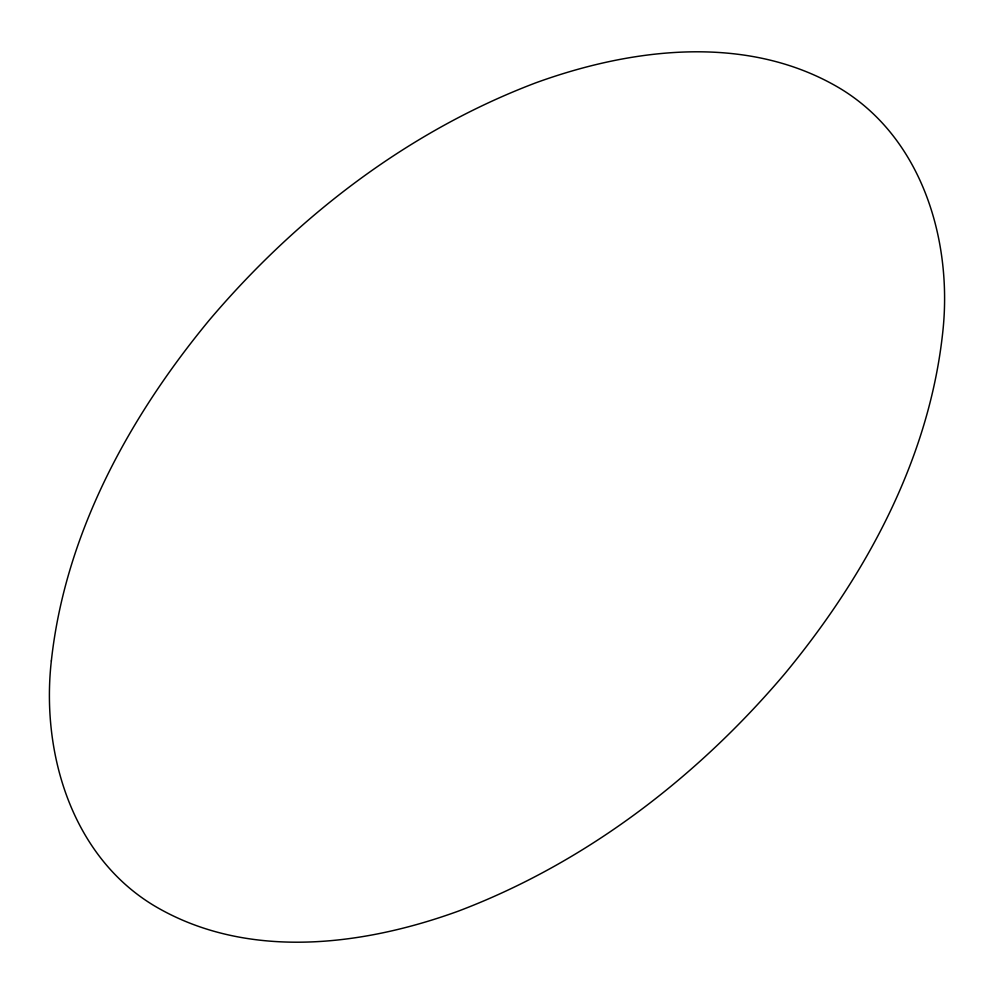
<?xml version="1.0" encoding="UTF-8"?>
<svg xmlns="http://www.w3.org/2000/svg" width="994" height="994" viewBox="0 0 994 994"><rect width="100%" height="100%" fill="white"/><g stroke="black" fill="none" stroke-linecap="round" stroke-linejoin="round"><path stroke-width="1.49" d="M51.34 660.911C41.015 752.545 71.568 856.145 154.331 905.807C246.437 960.44 361.605 946.201 458.048 911.237C585.541 862.991 696.806 777.519 784.589 674.007C865.041 576.669 928.794 460.259 942.66 333.089C952.985 241.455 922.432 137.855 839.669 88.193C747.563 33.56 632.395 47.799 535.952 82.763C408.459 131.009 297.194 216.481 209.411 319.993C128.959 417.331 65.206 533.741 51.34 660.911"/></g></svg>
